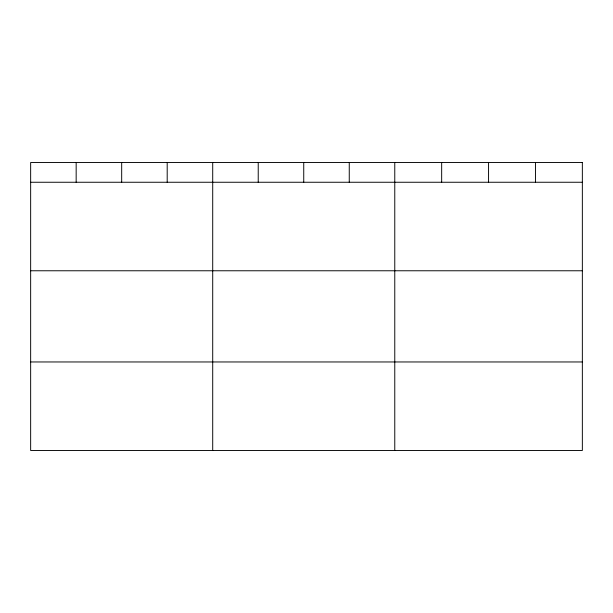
<?xml version="1.0" encoding="UTF-8"?>
<svg xmlns="http://www.w3.org/2000/svg" width="613" height="613" viewBox="0 0 613 613"><rect width="100%" height="100%" fill="white"/><g stroke="black" fill="none" stroke-linecap="round" stroke-linejoin="round"><path stroke-width="0.92" d="M30.65 182.253L582.35 182.253M30.65 270.77L582.35 270.77M30.65 361.961L582.35 361.961M535.455 162.522L535.455 182.253M488.561 162.522L488.561 182.253M441.666 162.522L441.666 182.253M394.772 162.522L394.772 450.478M349.257 162.522L349.257 182.253M303.741 162.522L303.741 182.253M258.226 162.522L258.226 182.253M212.711 162.522L212.711 450.478M167.196 162.522L167.196 182.253M121.681 162.522L121.681 182.253M76.165 162.522L76.165 182.253M582.35 162.522L30.65 162.522L30.65 450.478L582.35 450.478L582.35 162.522"/></g></svg>
